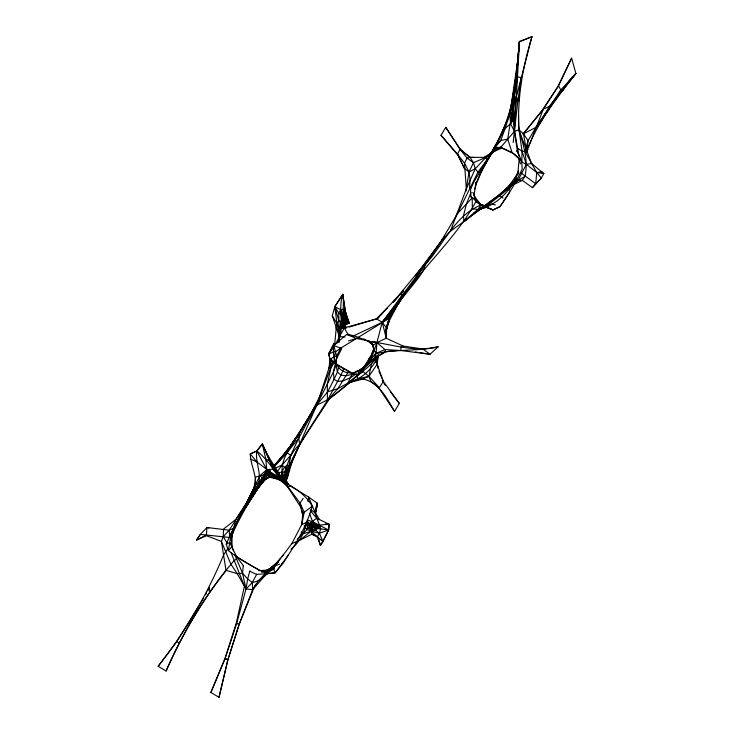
<?xml version="1.0" encoding="UTF-8"?>
<svg xmlns="http://www.w3.org/2000/svg" width="734" height="734" viewBox="0 0 734 734"><rect width="100%" height="100%" fill="white"/><g stroke="black" fill="none" stroke-linecap="round" stroke-linejoin="round"><path stroke-width="1.1" d="M419.894 352.687L430.023 354.238L438.115 346.824C417.811 352.265 397.03 345.879 376.909 342.567C366.404 342.402 357.412 335.19 346.668 334.465L333.741 345.531C332.199 356.008 335.53 370.89 347.953 372.707C359.421 374.955 366.229 364.073 374.23 358.183L376.138 353.366L373.679 349.136L373.147 345.365L376.909 342.567L386.267 338.255L386.313 327.557L390.231 315.602L444.208 236.999M243.514 565.886L236.871 557.078L231.733 546.913L231.733 537.572L235.66 519.544L253.441 492.257M231.531 531.627L228.402 550.638L226.237 544.178C236.275 520.626 249.799 498.524 263.864 477.164L269.039 475.091C285.168 482.293 303.206 490.229 312.234 506.231C305.225 530.737 290.875 552.858 275.195 572.722L267.048 573.694C253.368 567.538 240.339 559.721 228.402 550.638L231.733 546.913L231.733 537.572M465.906 191.152L466.31 188.932L464.503 163.205L467.044 158.104L470.044 157.36L485.871 157.388L500.258 147.112M339.337 342.209L338.741 313.079L334.842 306.647L342.76 294.325L346.301 317.18L349.1 323.015L345.228 324.951L345.916 328.025L344.732 326.391M528.186 146.983L528.168 148.011L543.316 109.146L558.501 85.75L571.63 58.179L575.869 73.464C558.216 96.301 539.857 119.092 528.682 145.983M518.553 126.331L522.03 151.213L521.801 162.049L526.333 164.324L536.756 172.518L541.343 178.096L532.407 187.684L522.351 180.38L516.461 180.105M330.566 397.103L299.665 444.4C289.471 453.548 285.324 466.998 285.471 480.302L288.829 467.365L290.627 455.429L298.729 438.143L316.831 404.929L333.429 371.909L335.814 365.853L336.622 356.173L333.741 345.531L341.787 348.549L336.502 358.706L333.429 371.909L334.034 379.304L327.648 391.8L316.831 404.929L287.609 450.419L273.984 466.796M517.222 65.794L519.489 41.407L531.957 36.7L519.388 41.911L518.727 50.857M519.14 51.041L519.388 41.911M318.29 400.966L299.243 433.188L287.746 450.171L295.655 438.079C288.324 450.676 277.094 465.081 284.388 479.972C293.059 450.786 311.62 425.977 327.401 400.379L327.336 383.854L332.695 360.614M334.612 345.274L336.356 326.584M514.149 182.72L517.883 172.811L519.241 158.461M209.025 528.058L206.933 527.498L200.327 534.416L196.602 540.05L206.392 535.673L206.933 527.489L229.173 530.205L233.715 528.361L255.285 485.348M305.995 522.516C304.784 532.967 299.197 542.61 290.976 549.188M338.19 342.044L339.374 336.649L332.282 315.794L334.851 306.628L342.76 294.325C337.447 310.51 345.384 327.447 337.438 342.906M342.475 296.453L342.76 294.325C345.494 307.821 338.145 324.272 349.366 335.401M333.062 361.467L316.831 404.929L289.425 467.916L286.765 475.715L286.187 480.229L287.288 478.366L287.434 474.467M283.067 479.027L284.306 472.045L286.196 468.696L288.829 467.365L292.077 461.613L299.876 444.116L298.472 445.804M472.788 192.464L474.045 194.299L475.779 201.822C452.474 244.358 412.38 275.287 389.295 318.262L340.824 348.09L336.622 356.173L336.502 358.706L337.548 355.439M287.077 477.017L286.187 480.229L288.829 467.365L287.526 464.75L284.37 467.604L281.902 471.843L281.214 477.412L279.626 475.898M336.282 328.86L336.805 322.694L338.906 321.116L340.934 321.565L344.255 324.85L349.1 323.015L347.154 321.097L346.209 318.978L346.301 317.18L343.429 309.372L340.723 309.665L334.842 306.647L336.805 322.694L339.374 336.649L335.475 344.42M438.115 346.824L423.674 349.109L403.223 346.072L386.267 338.255C383.882 310.216 411.664 291.334 424.023 269.268L425.069 264.965C443.171 245.147 454.786 215.282 481.238 204.905L488.67 206.548M306.867 521.846L310.271 527.507L311.895 534.242L317.272 537.013L320.455 545.5L322.969 541.637L311.078 531.315L308.996 528.113L309.564 523.388L316.73 518.232L315.29 513.02L308.564 497.001L289.15 485.293M513.176 142.515L514.406 131.414L519.489 41.407L513.855 100.42L507.708 139.093L512.066 152.589L521.645 161.058L522.177 169.059C516.011 182.225 508.497 194.831 499.973 206.612L493.009 209.924L481.238 204.905L475.779 201.822L474.045 194.299L476.228 183.197L480.908 172.141L505.075 128.496L509.91 114.045L513.855 100.42L517.553 76.914L516.837 69.611L519.489 41.407M514.185 181.665C507.974 191.923 499.212 201.162 488.183 206.162L481.238 204.905L470.999 196.895L470.54 189.17L474.219 181.362L491.578 152.076L500.735 140.469L505.075 128.496L510.589 123.661L513.974 105.824L531.957 36.7C522.755 66.886 517.222 98.081 518.81 129.734C523.461 144.791 528.581 160.544 524.929 176.408L522.351 180.38L513.323 184.821M339.374 336.649L344.384 327.878L343.595 319.96L341.796 315.29L338.741 313.079L340.723 309.665L342.273 323.217L341.75 328.355L340.172 329.465L339.374 336.649L344.998 336.97M375.239 353.816L385.781 351.714L400.782 350.531L401.039 347.09L403.223 346.072M517.644 65.399L517.809 63.161M518.14 58.692L518.553 53.096M310.143 510.506L316.73 518.232L329.071 524.241L328.63 530.122L320.455 545.5L318.684 539.215M329.071 524.241L314.446 525.443L308.996 528.113L305.931 524.37L309.564 523.388L312.189 524.636L315.657 530.425L319.382 533.214L322.969 541.637L328.593 530.021L329.071 524.241L325.813 523.47M385.607 332.218L388.369 322.354L399.635 301.27L382.221 322.309L352.65 336.319M299.665 444.4L298.729 438.143L299.105 433.803L305.592 422.573M307.629 523.957L307.06 529.517L297.252 539.417M342.925 297.747L342.76 294.325L345.274 311.317L344.108 313.969L342.952 314.363L345.017 321.602L341.75 328.355L344.384 327.878L345.182 319.841L340.723 309.665M253.936 587.952L239.605 623.138L227.87 659.82L219.016 697.3L210.887 692.483L225.017 658.71L236.623 623.643L246.018 588.98L242.532 573.245L243.275 565.685M309.509 513.341L312.565 521.7L311.078 531.315L299.729 540.169L294.985 542.215M315.097 511.772L317.483 505.487L316.95 502.964L315.418 513.745L316.95 502.964L308.564 497.001L307.968 501.478M526.783 152.351L528.04 140.699L535.893 127.422L560.785 89.943L575.869 73.464L549.197 106.568L546.674 112.137L539.985 123.037L535.893 127.422L523.48 133.753L518.81 129.734L518.58 115.128M519.021 156.259C515.892 137.689 511.314 119.376 513.855 100.42L516.433 96.31L514.277 115.596L514.406 131.414L517.681 153.039M274.131 466.861L287.095 452.612L316.831 404.929L331.74 359.715M333.741 345.531L328.63 354.173L330.071 359.431L339.071 365.734L337.411 372.074L334.034 379.304L337.658 381.487L342.962 380.928L350.246 377.808L356.577 373.707M385.671 334.814L389.103 317.207L390.231 315.602L389.809 315.225L382.221 322.309L376.909 342.567L372.578 355.164L369.477 361.247L363.688 367.78L360.743 372.211L357.586 374.909L353.421 373.927L339.071 365.734M328.915 368.367L330.025 359.458L328.841 353.449L333.878 343.264L333.025 347.769L328.841 353.449M494.936 148.057L500.771 147.295L514.406 131.414L510.589 123.661L509.91 114.045L517.286 63.656M501.239 134.414L509.91 114.045L513.699 91.154L513.763 93.062M273.764 569.079L275.287 564.143L280.535 558.115M285.7 480.651L288.829 467.365L289.425 467.916L285.443 480.642L286.765 475.715L285.581 479.761L286.315 482.88M495.285 148.222L477.917 172.206L457.42 213.603L441.565 240.504L424.417 264.176L425.069 264.965L402.131 295.279L395.433 306.408L395.855 306.665L399.544 302.325M378.478 354.559L377.092 364.321L377.992 368.129M508.882 115.733L512.993 96.686L516.837 69.611M521.846 76.831L521.158 77.529L517.791 101.466L514.406 131.414L518.81 129.734L531.618 163.517L536.756 172.518L535.71 183.803L532.407 187.684M386.056 332.704C385.322 327.621 389.635 323.29 389.295 318.262L387.791 317.767L382.221 322.309L386.267 338.255M254.019 491C258.79 477.944 250.679 466.696 250.221 453.961L256.799 450.997L262.332 444.024L268.213 456.108L284.168 482.045L279.37 478.963L283.746 481.284M441.565 240.504L450.337 231.283L466.31 188.932L469.017 171.967L473.476 162.7L485.871 157.388L497.459 147.167M240.009 514.094L246.569 503.35L253.918 488.22L255.744 477.036L265.57 474.43L268.415 472.98L280.672 479.174L283.296 481.513C274.085 471.586 267.745 459.209 256.799 450.997L250.221 453.961L256.799 461.86L278.48 478.302M316.95 502.964L315.473 513.699M307.17 520.067L312.565 521.7L314.895 525.929L314.84 528.407L311.078 531.315L302.885 533.801L301.142 531.875M246.046 505.093L246.34 503.386L259.864 475.715L266.8 469.705L275.131 468.898L282.425 478.522L284.177 482.054L279.535 479.036M378.891 371.074L383.387 381.469L399.305 403.379L394.553 411.398L378.744 387.754L370.899 381.469L368.954 376.34L371.514 363.669L377.671 355.32M310.271 527.507L311.253 523.773L312.565 521.7L328.593 530.021L319.382 533.214L311.078 531.315L307.06 529.517L304.885 527.874L304.261 525.838M316.079 508.901L315.29 513.02L317.097 516.773M232.54 530.131L233.715 528.361L231.063 540.233M268.616 458.108L262.332 444.024L256.799 450.997C254.643 463.934 264.708 477.632 255.175 489.147M253.918 488.22L254.726 486.431L265.57 474.43L266.8 469.705L265.781 458.998L262.332 444.024L273.231 469.466L280.672 479.174L287.948 486.734L300.068 503.12L304.197 512.222L301.692 524.654L291.783 543.674L275.067 565.758L264.607 576.071L252.643 589.65L239.211 624.12L227.797 660.068L219.016 697.3M330.731 359.642L329.685 365.037L331.401 366.853L334.236 362.33M262.992 480.008L259.23 484.091C250.055 500.597 239.807 517.048 232.219 534.581M287.288 478.366L292.077 461.613L290.994 463.466M240.513 514.635L245.734 507.313L246.569 503.35L247.734 501.487M520.718 82.125L521.168 80.006M210.887 692.483L224.989 658.499L236.376 622.817L244.431 586.099L231.072 552.601M316.831 404.929C334.796 398.094 347.567 382.524 363.055 371.56L363.541 367.395L358.119 371.285L363.541 367.395M385.882 331.777L387.488 324.868M253.725 491.872C259.79 485.275 262.35 477.228 266.8 469.705L256.799 450.997M357.586 374.909L359.311 370.275L362.293 368.532L376.138 353.366L384.9 349.549L400.782 350.531L430.014 354.238L423.234 349.311L400.782 350.531M283.535 455.456L273.699 466.026L287.095 452.612L287.609 450.419L299.105 433.803L284.076 454.897L273.571 466.081C293.334 445.428 308.152 420.243 320.611 394.718M263.57 479.403L245.734 507.313L263.029 480.183L246.569 503.35L229.173 530.205L223.255 536.609L221.429 541.444L225.999 570.327C201.538 600.907 181.904 635.231 166.086 670.995L158.131 666.279C184.931 632.46 207.107 594.935 223.549 555.023L228.035 548.234M328.593 530.021L320.657 528.865L318.272 527.205L313.418 526.15L312.565 521.7L315.666 524.379L314.895 525.929L313.418 526.15L311.078 531.315L315.657 530.425L317.354 528.719L319.538 525.131L316.73 518.232L318.308 519.626M488.413 157.232L495.285 146.213L506.001 123.789M288.334 470.852L288.48 472.604L287.379 475.971L289.168 468.824M331.107 359.541L329.685 365.037L330.025 359.458L334.245 356.522L336.622 356.173M287.609 473.072L285.581 479.761L288.407 484.477M281.342 478.605L285.581 479.761L288.829 467.365L285.985 471.723L284.764 475.293L284.021 478.44L285.342 478.201L285.581 479.761L284.985 479.999L285.893 475.072L283.205 475.861L281.214 477.412M511.993 103.081C507.267 120.147 501.313 137.166 491.578 152.076M526.746 152.424L527.608 149.158M267.075 478.164L264.212 479.825L254.441 492.642L255.331 489.358M474.549 189.317L476.228 183.197L475.43 182.472M249.844 570.924L247.642 578.988L246.018 588.98L252.643 589.65C257.606 581.273 263.8 572.905 273.287 569.465M520.314 172.435L535.71 183.803L541.343 178.096L543.766 173.573L531.618 163.517L524.966 151.406L528.04 140.699L523.48 133.753L543.316 109.146L549.197 106.568M526.966 152.323L527.874 149.094M386.139 330.025L389.231 320.721L386.974 325.667M313.418 526.15L314.024 524.415L319.538 525.131L320.657 528.865L319.382 533.214L317.272 537.013M236.871 557.078L236.256 559.17L233.889 560.804L225.999 570.327L237.238 573.649L242.532 573.245L247.642 578.988L252.312 582.521L252.643 589.65M340.824 348.09L335.704 351.659L334.245 356.522L334.337 362.835L335.796 363.312L337.411 372.074L340.998 375.111L346.026 375.771L352.164 374.349L355.137 372.817M333.025 347.769L334.328 343.494M315.409 510.671L317.483 505.487M287.37 475.944L288.48 472.604M385.68 330.548L387.488 325.547M535.893 127.422L559.29 94.209L560.785 89.943L558.501 85.75L542.242 110.394L522.801 134.294M371.477 355.651L374.12 348.476M389.103 317.207L387.791 317.767L395.589 305.252L407.636 289.765L402.131 295.279L382.221 322.309L386.313 327.557L386.524 328.85M327.648 391.8L337.851 388.69L348.375 382.827C349.824 377.074 353.036 371.542 359.311 370.275M343.842 368.569L340.998 375.111L327.401 400.379L351.641 381.139M526.617 152.066L527.783 149.03M343.585 317.739L342.815 318.042L340.934 321.565L340.172 329.465L339.136 327.135L341.503 324.896L343.595 319.96L344.209 316.528L343.429 309.372L345.274 311.317L349.1 323.015L345.017 321.602M466.31 188.932L475.265 168.747L485.871 157.388L486.624 159.462L488.486 158.232L498.065 141.323M470.971 192.464L466.485 203.749L463.328 216.236L464.136 221.365L450.337 231.283M239.605 623.138L239.211 624.12L236.623 623.643L236.376 622.817M371.643 354.127L373.679 349.136L372.239 343.971L370.074 342.65L370.991 342.365L373.147 345.365L374.083 350.118L363.688 367.78M515.259 178.059L518.498 171.16M245.734 507.313L259.974 485.413L266.534 477.889L258.689 487.44L265.442 478.605M499.184 139.322L500.414 136.377M360.743 372.211L362.293 368.532M289.416 467.824L292.077 461.613M475.733 185.032L481.504 171.701L489.11 157.296L485.642 162.352M232.394 531.398L233.715 528.361M254.992 490.789C258.24 484.853 262.79 479.467 269.451 477.284L277.911 478.724M516.415 151.121L517.167 150.865L518.268 148.552L522.03 151.213L526.333 164.324L518.076 180.261L513.149 184.592M166.086 670.995C181.885 635.13 201.878 600.953 226.32 570.272M262.111 482.789L263.607 479.852L259.341 485.88L263.845 479.843M331.401 366.853L333.722 361.899M454.997 218.778L457.42 213.603L472.164 197.905L472.384 208.63L477.898 209.557C491.165 204.034 501.845 194.115 512.561 184.849M253.973 491.441L258.322 485.917L259.818 482.779M291.71 461.154L299.876 444.116M558.216 86.08L571.63 58.179M515.36 178.004L518.378 171.875M259.341 485.88L262.8 480.66L261.9 482.009M348.632 371.376L337.851 388.69L327.401 400.379M471.301 187.757L469.586 188.179L470.044 179.445L469.017 171.967L464.475 168.536L457.502 154.14L460.08 149.195L445.74 127.312L441.006 135.313L458.952 156.489M311.886 412.747L317.079 402.883M206.392 535.673L221.429 541.444L230.834 564.143L237.238 573.649L246.018 588.98L252.312 582.521L256.781 574.107M269.048 473.907L270.571 471.136M315.079 510.323L316.042 508.616M290.609 446.474L295.655 438.079M492.798 149.58L498.028 141.047M482.431 168.6L495.01 148.296M158.131 666.279L176.811 641.571L203.768 597.788M205.483 594.879L206.621 592.934M207.768 590.989L208.906 589.044M245.578 506.754L246.679 504.891M539.985 123.037L546.096 112.752L544.114 115.495M276.443 463.319L274.553 465.714L291.719 444.538M353.421 373.927L354.238 372.569M509.607 192.097L499.964 206.612L493.009 209.952L486.459 207.327L480.816 208.988L474.118 212.943L485.88 205.85L483.467 206.832L464.136 221.365C473.026 215.025 482.926 200.96 495.395 204.96M253.579 492.156L254.744 490.294M295.059 439.868L299.243 433.188M267.02 573.731L275.002 572.924L283.599 562.418L288.499 554.748M263.745 479.192L254.441 492.642M374.569 383.891L379.331 387.736L383.387 381.469L377.092 364.321L375.432 361.596L376.487 357.063C369.752 368.385 357.605 374.001 348.375 382.827L361.458 379.487L368.954 376.34L377.092 364.321L377.891 356.109C372.863 369.055 361.339 379.386 347.934 382.928M284.737 453.933L285.719 452.428M305.445 522.911L301.692 524.654L302.711 514.929L300.068 503.12L303.17 498.358M253.047 495.468L259.249 486.101M377.533 355.311L357.898 374.634L356.944 376.927L358.504 378.652C377.496 379.093 386.029 397.076 394.553 411.398M263.855 479.577L256.772 487.844M263.607 479.852L261.799 482.467L264.212 479.825M277.048 472.026L281.902 465.108L290.627 455.429L287.095 452.612L284.076 454.897M547.38 110.935L551.234 105.485M554.445 100.943L555.73 99.127M415.462 275.911L442.024 240.183M503.029 191.684L508.579 186.271L516.039 176.114M256.625 487.605L259.23 484.091M279.663 564.143L275.067 565.758L267.103 573.08L265.846 573.502L271.653 567.098L278.214 562.116M514.984 180.903L509.112 189.289L509.323 190.427M287.609 449.648L277.195 463.191M395.589 305.252L382.221 322.309L376.542 318.886L344.384 327.878L342.273 323.217M395.855 306.665L388.497 315.859M510.589 123.661L512.91 120.725L514.277 115.596L512.259 112.834L509.91 114.045M387.791 317.767L392.763 311.647L390.717 312.317M560.345 92.823L575.869 73.464L568.914 81.052M287.095 452.612L298.729 438.143M488.119 204.291L483.467 206.832L497.991 195.712L511.607 183.913L516.644 177.656M470.255 216.328L464.136 221.365L475.65 212.337L481.238 204.905L475.494 199.465L470.999 196.895M392.974 302.38L424.417 264.176M490.037 155.333L492.175 152.709M262.148 481.614L264.011 479.339M287.563 449.731L291.582 444.868M282.131 457.236L283.544 455.539M252.312 582.521C262.818 580.915 268.378 571.006 275.287 564.143L264.8 573.181M546.674 112.137L549.124 109.265L547.307 111.357M542.242 110.394L543.316 109.146M559.29 94.209L563.831 88.979L560.336 92.989M282.039 556.4L283.535 554.675M256.258 584.227L254.781 585.879L256.322 584.282M260.68 579.282L262.157 577.63M276.342 463.916L287.609 450.419M393.002 302.408L398.278 296.701M399.791 295.068L403.553 290.985M366.349 363.339L371.129 358.293M495.285 146.213L500.735 140.469L507.708 139.093M403.416 290.893L376.542 318.886L349.191 327.043M258.322 485.917L263.873 480.146L269.451 477.284L269.039 475.091M260.946 579.484L264.791 575.484M368.973 358.889L372.578 355.164M387.534 307.922L376.542 318.886L378.496 317.868M265.846 573.502L275.287 564.143M264.607 576.071L275.067 565.758M374.826 354.65L376.138 353.366L376.909 342.567L372.762 341.393M499.854 194.776L498.267 196.327L497.991 195.712L499.863 195.859L503.029 198.162M269.139 470.439L267.626 471.907L269.35 470.494M268.286 472.916L269.681 471.567M270.176 470.65L267.433 471.944L268.974 470.476M319.538 525.131L314.84 528.407L320.657 528.865M382.442 313.666L376.542 318.886L379.065 317.042M318.272 527.205L316.813 525.406L315.125 526.718M483.642 157.608L500.331 147.286M343.595 319.96L346.209 318.978L344.108 313.969M514.139 183.537L518.076 180.261L524.929 176.408M270.644 568.437L278.186 562.18M267.433 471.944L269.13 470.558M341.796 315.29L342.952 314.363M235.66 519.544L223.521 529.086L223.255 536.609L227.246 543.499M508.579 186.271L515.13 181.243M488.541 203.804L492.964 200.41M268.048 477.403L264.093 480.357L265.313 479.522M312.234 506.231L304.197 512.222L302.711 514.929L300.068 503.12M473.687 213.677L512.323 185.307L511.607 183.913M307.06 529.517L308.996 528.113M473.669 213.594L485.88 205.85M361.899 370L363.669 368.752M210.566 590.888L209.979 591.301L209.089 587.328L209.484 588.072M479.999 172.774L481.504 171.701L480.229 172.371M473.76 213.557L484.412 206.282M262.433 481.165L265.323 479.21M274.305 568.859L273.681 569.281L275.195 572.722M369.477 361.247L385.781 351.714L396.507 350.522M281.828 563.547L283.599 562.418M261.552 480.88L258.552 482.779L258.79 483.752M263.845 571.722L273.167 566.712L267.249 570.19L261.634 572.226M513.002 153.259L501.891 148.112L492.89 151.828L501.331 147.213M249.753 571.199L256.597 574.419L265.13 573.823L269.387 571.566M461.631 151.14L460.08 149.195L470.044 157.36L473.476 162.7L475.265 168.747L469.017 171.967L464.503 163.205L457.502 154.14L441.006 135.313M206.694 534.866L196.602 540.05L200.327 534.416L229.751 537.471M374.23 358.183L385.781 351.714L384.9 349.549L376.909 342.567L371.505 341.475M328.63 354.173L333.071 351.981L335.704 351.659M299.729 540.169L311.895 534.242L314.849 535.159M498.606 148.754L501.689 147.277M275.021 468.356L281.902 465.108L286.196 468.696M226.237 544.178L229.925 542.463L231.733 546.913M349.99 382.515L353.99 380.707M291.783 543.674L294.618 542.398M348.375 382.827L358.504 378.652L368.954 376.34L379.331 387.736M382.607 381.781L383.387 381.469M480.816 208.988L486.789 206.74M194.354 616.505L193.473 615.294M277.929 478.164L287.948 486.734L289.563 486.165M475.65 212.337L476.118 212.19M348.522 340.897L356.385 338.438L358.871 338.585M265.057 477.559L262.24 477.788L259.864 475.715M485.633 205.786L492.734 204.006M269.451 477.284L268.415 472.98L267.057 472.274L264.157 474.366L264.561 475.852L267.552 475.237L268.415 472.98L266.8 469.705L280.672 479.174L281.939 479.274L284.168 482.045L282.076 479.32M285.985 471.723L277.535 472.678M179.087 643.112L176.811 641.571M526.333 164.324L531.618 163.517M258.542 570.63L267.249 570.19M474.577 157.443L470.044 157.36L460.31 149.497L445.749 127.312M522.03 151.213L524.966 151.406M479.458 172.316L477.917 172.206L475.265 168.747M317.409 526.186L314.895 525.929M344.209 316.528L346.301 317.18L349.1 323.015L345.274 311.317L346.347 317.06M543.766 173.573L536.756 172.518L541.756 171.774L543.766 173.591M415.389 351.999L417.637 352.338M268.837 476.806L274.488 477.761M276.746 478.137L279.003 478.522M274.975 478.21L280.672 479.174L269.864 461.08L268.213 456.108L269.259 459.117M517.553 76.914L521.158 77.529M369.349 341.044L356.385 338.438L346.668 334.465M269.497 476.641L279.645 480.008L282.498 481.587M487.092 207.511L493.009 209.952M250.322 459.007L256.799 461.86M500.771 147.295L512.066 152.589M275.433 476.485L267.433 472.375M479.256 204.116L481.165 205.07L473.981 195.758M265.781 458.998L269.864 461.08L283.966 481.522L282.7 480.054M275.177 476.458L269.387 473.494L266.892 469.751L267.259 471.503M351.513 373.055L336.897 364.725M259.157 570.144L236.256 556.638M363.853 338.869L372.239 343.971M400.223 294.04L402.131 295.279M280.14 476.183L285.581 479.761M368.954 376.34L363.055 371.56M267.809 470.356L272.36 473.393M274.186 474.614L276.012 475.825M273.231 469.466L279.425 474.916L282.425 478.522L280.067 475.65M473.476 162.7L467.044 158.104L460.08 149.195M369.422 341.649L371.202 342.934M267.8 470.411L275.92 476.384M310.803 509.717L315.29 513.02L319.62 519.608M278.241 475.32L283.352 480.32L279.893 476.1M478.641 202.933L481.165 205.07M370.074 342.65L373.147 345.365M315.666 524.379L316.813 525.406M514.02 153.736L519.589 158.874M504.12 127.532L505.075 128.496M307.482 521.195L311.528 526.975M341.503 324.896L343.741 325.593L347.154 321.097L346.209 318.978M267.846 475.559L266.8 469.705M282.911 481.082L287.948 486.734M281.673 478.357L283.352 480.32M282.874 481.1L287.049 486L301.454 508.231M274.433 474.237L275.764 475.843M281.939 479.274L276.709 472.788M384.001 383.579L385.396 385.378M390.259 391.681L399.305 403.379M274.58 469.173L283.966 481.522L281.682 478.467M276.424 470.641L279.48 474.935L276.654 470.393M274.039 467.191L275.204 468.925M332.282 315.794L339.136 327.135M347.714 320.749L349.1 323.015L346.806 318.051M511.91 119.082L512.91 120.725L512.259 112.834M285.856 480.247L288.48 484.614M266.671 476.687L265.57 474.43M457.502 154.14L464.475 168.536M344.191 322.859L345.099 324.923L346.127 322.281L345.182 319.841M242.532 573.245L234.852 554.977M517.167 150.865L521.645 161.058M231.696 545.536L233.449 550.775M520.479 163.847L518.947 158.489M338.906 321.116L334.842 306.647L335.108 308.821M516.433 96.31L517.791 101.466L519.167 100.485L518.855 98.246M262.332 444.024L262.836 446.171M512.993 96.686L513.855 100.42M523.48 133.753L526.342 150.259L526.021 148.14M376.909 361.174L378.056 367.817M517.883 172.811L518.103 174.261M264.561 475.852L264.754 477.146M229.173 530.205L229.669 536.435M288.343 470.962L288.407 471.87M263.864 477.164L263.873 480.146M227.87 659.82L224.989 658.499L227.87 659.82M344.861 324.602L345.916 328.025L344.861 324.602"/></g></svg>
